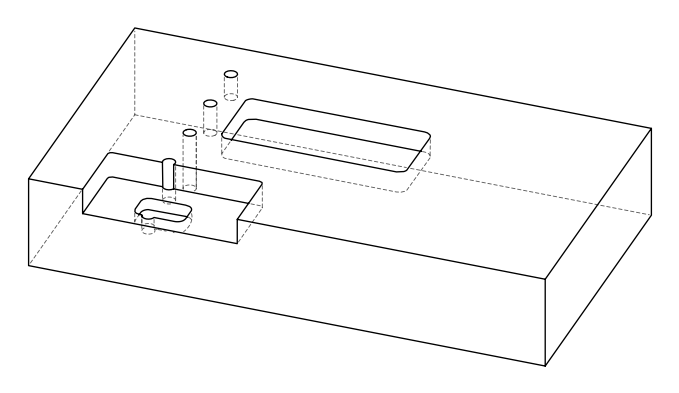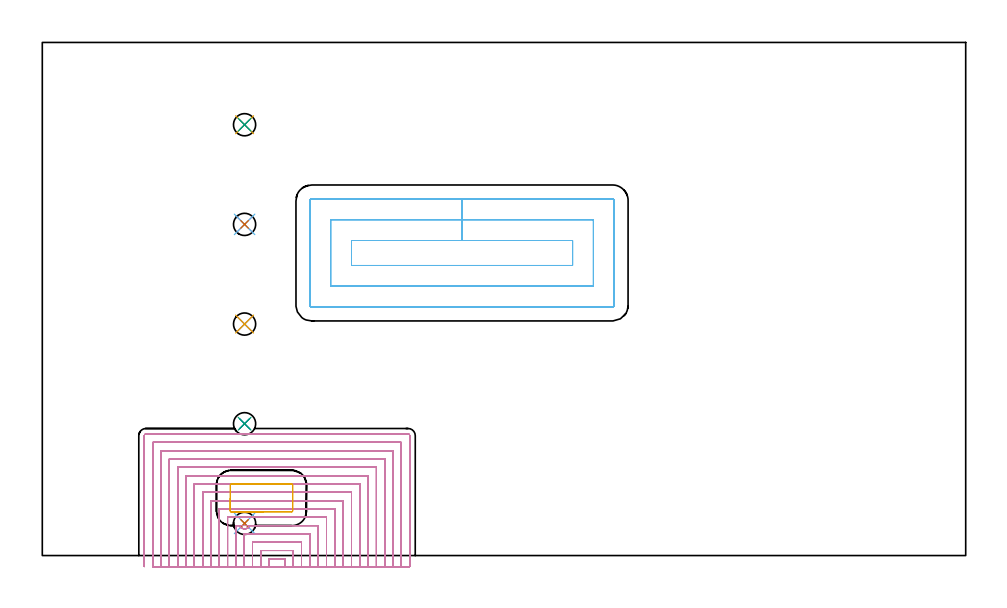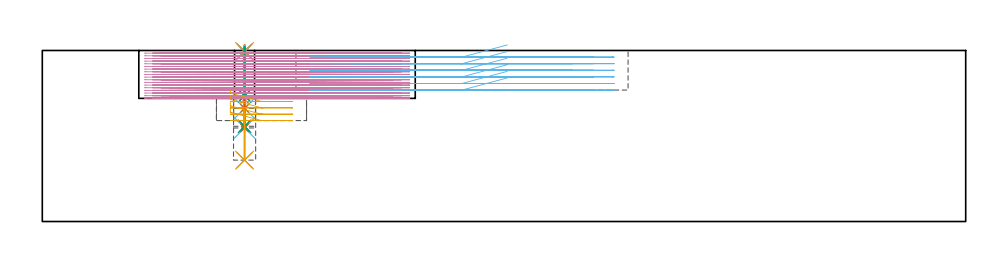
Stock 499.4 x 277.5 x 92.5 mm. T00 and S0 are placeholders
(PLAN: 18 operations, 12 tool changes, 189.7 min)
(1 SPOT_DRILL | STEP1POCKET | NXT0321_9005460120000 | 0.03 min | 2819 mm3)
(2 SPOT_DRILL_1 | STEP1POCKET_1 | NXT0321_9005460120000 | 0.03 min | 2 mm3)
(3 SPOT_DRILL_2 | STEP1POCKET_2 | NXT0321_9005460120000 | 0.03 min | 1 mm3)
(4 SPOT_DRILL_3 | STEP1POCKET_3 | NXT0321_9005460120000 | 0.03 min | 2 mm3)
(5 SPOT_DRILL_4 | STEP1POCKET_4 | NXT0321_9005460120000 | 0.03 min | 0 mm3)
(6 DRILL_BLIND_HOLE_INTO_CENTER | STEP1POCKET | UGT0301_198 | 0.08 min | 719 mm3)
(7 DRILL_TO_ENLARGE_BLIND_HOLE | STEP1POCKET | UGT0301_373 | 0.08 min | 1178 mm3)
(8 DRILL_BLIND_HOLE_INTO_CENTER_1 | STEP1POCKET_1 | UGT0301_198 | 0.17 min | 1912 mm3)
(9 DRILL_TO_ENLARGE_BLIND_HOLE_1 | STEP1POCKET_1 | UGT0301_373 | 0.17 min | 2702 mm3)
(10 DRILL_BLIND_HOLE_INTO_CENTER_2 | STEP1POCKET_2 | UGT0301_198 | 0.25 min | 2799 mm3)
(11 DRILL_TO_ENLARGE_BLIND_HOLE_2 | STEP1POCKET_2 | UGT0301_373 | 0.25 min | 3873 mm3)
(12 DRILL_BLIND_HOLE_INTO_CENTER_3 | STEP1POCKET_3 | UGT0301_198 | 0.13 min | 1442 mm3)
(13 DRILL_TO_ENLARGE_BLIND_HOLE_3 | STEP1POCKET_3 | UGT0301_373 | 0.13 min | 2080 mm3)
(14 DRILL_BLIND_HOLE_INTO_CENTER_4 | STEP1POCKET_4 | UGT0301_198 | 0.11 min | 1110 mm3)
(15 DRILL_TO_ENLARGE_BLIND_HOLE_4 | STEP1POCKET_4 | UGT0301_373 | 0.11 min | 1647 mm3)
(16 MILL_OPEN_POCKET | POCKET_OPEN | NXT0201_008 | Follow Part, ap 1.5, ae 75% | 173.19 min | 262287 mm3)
(17 MILL_RECTANGULAR_POCKET | POCKET_RECTANGULAR_STRAIGHT | UGT0201_133 | Follow Part, ap 3.75, ae 75% | 1.19 min | 15985 mm3)
(18 MILL_RECTANGULAR_POCKET_1 | POCKET_RECTANGULAR_STRAIGHT_1 | UGT0201_133 | Follow Part, ap 3.75, ae 75% | 13.72 min | 281291 mm3)
(TOOL NXT0321_9005460120000 | NC Spot Drill, 142deg, 12mm, Carbide, Uncoated | D12 PA142 FL30 Z2)
(TOOL UGT0301_198 | Twist Drill 7.9 mm | D7.9 PA118 FL73 Z2)
(TOOL UGT0301_373 | Twist Drill Flat Bottom 12 mm | D12 PA180 FL101 Z2)
(TOOL NXT0201_008 | ENDMILL 6mm [2P460-0600-NA 1630] | D6 FL26 Z6)
(TOOL UGT0201_133 | Carbide End Mill 15.0 | D15 FL30 Z4)
(OP 1 SPOT_DRILL)
G17 G21 G94 G90
T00 M6
G54
G17 G0 G90 X109.4 Y17.4 S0 M3
G43 Z102.5 H0
G94 G81 G98 Z66.075 F250. R69.6
G80
M5
M2
(OP 2 SPOT_DRILL_1)
G17 G21 G94 G90
T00 M6
G54
G17 G0 G90 X109.4 Y71.3 S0 M3
G43 Z102.5 H0
G94 G81 G98 Z91.975 F250. R95.5
G80
M5
M2
(OP 3 SPOT_DRILL_2)
G17 G21 G94 G90
T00 M6
G54
G17 G0 G90 X109.4 Y125.2 S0 M3
G43 Z102.5 H0
G94 G81 G98 Z91.975 F250. R95.5
G80
M5
M2
(OP 4 SPOT_DRILL_3)
G17 G21 G94 G90
T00 M6
G54
G17 G0 G90 X109.4 Y179.1 S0 M3
G43 Z102.5 H0
G94 G81 G98 Z91.975 F250. R95.5
G80
M5
M2
(OP 5 SPOT_DRILL_4)
G17 G21 G94 G90
T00 M6
G54
G17 G0 G90 X109.4 Y233. S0 M3
G43 Z102.5 H0
G94 G81 G98 Z91.975 F250. R95.5
G80
M5
M2
(OP 6 DRILL_BLIND_HOLE_INTO_CENTER)
G17 G21 G94 G90
T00 M6
G54
G17 G0 G90 X109.4 Y17.4 S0 M3
G43 Z102.5 H0
G94 G81 G98 Z50.6 F250. R68.6
G80
M5
M2
(OP 7 DRILL_TO_ENLARGE_BLIND_HOLE)
G17 G21 G94 G90
T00 M6
G54
G17 G0 G90 X109.4 Y17.4 S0 M3
G43 Z102.5 H0
G94 G81 G98 Z50.6 F250. R68.6
G80
M5
M2
(OP 8 DRILL_BLIND_HOLE_INTO_CENTER_1)
G17 G21 G94 G90
T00 M6
G54
G17 G0 G90 X109.4 Y71.3 S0 M3
G43 Z102.5 H0
G94 G81 G98 Z51.5 F250. R94.5
G80
M5
M2
(OP 9 DRILL_TO_ENLARGE_BLIND_HOLE_1)
G17 G21 G94 G90
T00 M6
G54
G17 G0 G90 X109.4 Y71.3 S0 M3
G43 Z102.5 H0
G94 G73 G98 Z51.5 F250. Q10.25 R94.5
G80
M5
M2
(OP 10 DRILL_BLIND_HOLE_INTO_CENTER_2)
G17 G21 G94 G90
T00 M6
G54
G17 G0 G90 X109.4 Y125.2 S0 M3
G43 Z102.5 H0
G94 G81 G98 Z33.2 F250. R94.5
G80
M5
M2
(OP 11 DRILL_TO_ENLARGE_BLIND_HOLE_2)
G17 G21 G94 G90
T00 M6
G54
G17 G0 G90 X109.4 Y125.2 S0 M3
G43 Z102.5 H0
G94 G73 G98 Z33.2 F250. Q11.86 R94.5
G80
M5
M2
(OP 12 DRILL_BLIND_HOLE_INTO_CENTER_3)
G17 G21 G94 G90
T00 M6
G54
G17 G0 G90 X109.4 Y179.1 S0 M3
G43 Z102.5 H0
G94 G81 G98 Z61.2 F250. R94.5
G80
M5
M2
(OP 13 DRILL_TO_ENLARGE_BLIND_HOLE_3)
G17 G21 G94 G90
T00 M6
G54
G17 G0 G90 X109.4 Y179.1 S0 M3
G43 Z102.5 H0
G94 G73 G98 Z61.2 F250. Q10.433 R94.5
G80
M5
M2
(OP 14 DRILL_BLIND_HOLE_INTO_CENTER_4)
G17 G21 G94 G90
T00 M6
G54
G17 G0 G90 X109.4 Y233. S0 M3
G43 Z102.5 H0
G94 G81 G98 Z68. F250. R94.5
G80
M5
M2
(OP 15 DRILL_TO_ENLARGE_BLIND_HOLE_4)
G17 G21 G94 G90
T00 M6
G54
G17 G0 G90 X109.4 Y233. S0 M3
G43 Z102.5 H0
G94 G81 G98 Z68. F250. R94.5
G80
M5
M2
(OP 16 MILL_OPEN_POCKET)
G17 G21 G94 G90
T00 M6
G54
G17 G0 G90 X131.2 Y-6. S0 M3
G43 Z102.5 H1
Z91.061
G94 G1 Y-3. F250.
Y-1.8 F500.
X122.7
Y-3.
Y-6. F250.
X135.7
Y-3.
Y2.7 F500.
X118.2
Y-3.
Y-6. F250.
X140.2
Y-3.
Y7.2 F500.
X113.7
Y-3.
Y-6. F250.
X144.7
Y-3.
Y11.7 F500.
X109.2
Y-3.
Y-6. F250.
X149.2
Y-3.
Y16.2 F500.
X104.7
Y-3.
Y-6. F250.
X153.7
Y-3.
Y20.7 F500.
X100.2
Y-3.
Y-6. F250.
X158.2
Y-3.
Y25.2 F500.
X95.7
Y-3.
Y-6. F250.
X162.7
Y-3.
Y29.7 F500.
X91.2
Y-3.
Y-6. F250.
X167.2
Y-3.
Y34.2 F500.
X86.7
Y-3.
Y-6. F250.
X171.7
Y-3.
Y38.7 F500.
X82.2
Y-3.
Y-6. F250.
X176.2
Y-3.
Y43.2 F500.
X77.7
Y-3.
Y-6. F250.
X180.7
Y-3.
Y47.7 F500.
X73.2
Y-3.
Y-6. F250.
X185.2
Y-3.
Y52.2 F500.
X68.7
Y-3.
Y-6. F250.
X189.7
Y-3.
Y56.7 F500.
X64.2
Y-3.
Y-6. F250.
X194.2
Y-3.
Y61.2 F500.
X59.7
Y-3.
Y-6. F250.
X198.7
Y-3.
Y64.9 F500.
G3 X197.9 Y65.7 R0.8
G1 X56.
G3 X55.2 Y64.9 R0.8
G1 Y-3.
Y-6. F250.
G0 X131.2 Z89.622
G1 Y-3.
Y-1.8 F500.
X122.7
Y-3.
Y-6. F250.
X135.7
Y-3.
Y2.7 F500.
X118.2
Y-3.
Y-6. F250.
X140.2
Y-3.
Y7.2 F500.
X113.7
Y-3.
Y-6. F250.
X144.7
Y-3.
Y11.7 F500.
X109.2
Y-3.
Y-6. F250.
X149.2
Y-3.
Y16.2 F500.
X112.13
X112.095 Y16.103
X111.784 Y15.591
X111.586 Y15.352
X111.35 Y15.126
X111.139 Y14.964
G2 X108.187 Y14.659 R3.034
G1 X107.519 Y15.067
X107.508 Y15.076
X107.046 Y15.545
X106.656 Y16.2
X104.7
Y-3.
Y-6. F250.
X153.7
Y-3.
Y20.7 F500.
X100.2
Y-3.
Y-6. F250.
X158.2
Y-3.
Y25.2 F500.
X95.7
Y-3.
Y-6. F250.
X162.7
Y-3.
Y29.7 F500.
X91.2
Y-3.
Y-6. F250.
X167.2
Y-3.
Y34.2 F500.
X86.7
Y-3.
Y-6. F250.
X171.7
Y-3.
Y38.7 F500.
X82.2
Y-3.
Y-6. F250.
X176.2
Y-3.
Y43.2 F500.
X77.7
Y-3.
Y-6. F250.
X180.7
Y-3.
Y47.7 F500.
X73.2
Y-3.
Y-6. F250.
X185.2
Y-3.
Y52.2 F500.
X68.7
Y-3.
Y-6. F250.
X189.7
Y-3.
Y56.7 F500.
X64.2
Y-3.
Y-6. F250.
X194.2
Y-3.
Y61.2 F500.
X59.7
Y-3.
Y-6. F250.
X198.7
Y-3.
Y64.9 F500.
G3 X197.9 Y65.7 R0.8
G1 X56.
G3 X55.2 Y64.9 R0.8
G1 Y-3.
Y-6. F250.
G0 X131.2 Z88.183
G1 Y-3.
Y-1.8 F500.
X122.7
Y-3.
Y-6. F250.
X135.7
Y-3.
Y2.7 F500.
X118.2
Y-3.
Y-6. F250.
X140.2
Y-3.
Y7.2 F500.
X113.7
Y-3.
Y-6. F250.
X144.7
Y-3.
Y11.7 F500.
X109.2
Y-3.
Y-6. F250.
X149.2
Y-3.
Y16.2 F500.
X112.13
X112.095 Y16.103
X111.784 Y15.591
X111.586 Y15.352
X111.35 Y15.126
X111.139 Y14.964
G2 X108.187 Y14.659 R3.034
G1 X107.519 Y15.067
X107.508 Y15.076
X107.046 Y15.545
X106.656 Y16.2
X104.7
Y-3.
Y-6. F250.
X153.7
Y-3.
Y20.7 F500.
X100.2
Y-3.
Y-6. F250.
X158.2
Y-3.
Y25.2 F500.
X95.7
Y-3.
Y-6. F250.
X162.7
Y-3.
Y29.7 F500.
X91.2
Y-3.
Y-6. F250.
X167.2
Y-3.
Y34.2 F500.
X86.7
Y-3.
Y-6. F250.
X171.7
Y-3.
Y38.7 F500.
X82.2
Y-3.
Y-6. F250.
X176.2
Y-3.
Y43.2 F500.
X77.7
Y-3.
Y-6. F250.
X180.7
Y-3.
Y47.7 F500.
X73.2
Y-3.
Y-6. F250.
X185.2
Y-3.
Y52.2 F500.
X68.7
Y-3.
Y-6. F250.
X189.7
Y-3.
Y56.7 F500.
X64.2
Y-3.
Y-6. F250.
X194.2
Y-3.
Y61.2 F500.
X59.7
Y-3.
Y-6. F250.
X198.7
Y-3.
Y64.9 F500.
G3 X197.9 Y65.7 R0.8
G1 X56.
G3 X55.2 Y64.9 R0.8
G1 Y-3.
Y-6. F250.
G0 X131.2 Z86.744
G1 Y-3.
Y-1.8 F500.
X122.7
Y-3.
Y-6. F250.
X135.7
Y-3.
Y2.7 F500.
X118.2
Y-3.
Y-6. F250.
X140.2
Y-3.
Y7.2 F500.
X113.7
Y-3.
Y-6. F250.
X144.7
Y-3.
Y11.7 F500.
X109.2
Y-3.
Y-6. F250.
X149.2
Y-3.
Y16.2 F500.
X112.13
X112.095 Y16.103
X111.784 Y15.591
X111.586 Y15.352
X111.35 Y15.126
X111.139 Y14.964
G2 X108.187 Y14.659 R3.034
G1 X107.519 Y15.067
X107.508 Y15.076
X107.046 Y15.545
X106.656 Y16.2
X104.7
Y-3.
Y-6. F250.
X153.7
Y-3.
Y20.7 F500.
X100.2
Y-3.
Y-6. F250.
X158.2
Y-3.
Y25.2 F500.
X95.7
Y-3.
Y-6. F250.
X162.7
Y-3.
Y29.7 F500.
X91.2
Y-3.
Y-6. F250.
X167.2
Y-3.
Y34.2 F500.
X86.7
Y-3.
Y-6. F250.
X171.7
Y-3.
Y38.7 F500.
X82.2
Y-3.
Y-6. F250.
X176.2
Y-3.
Y43.2 F500.
X77.7
Y-3.
Y-6. F250.
X180.7
Y-3.
Y47.7 F500.
X73.2
Y-3.
Y-6. F250.
X185.2
Y-3.
Y52.2 F500.
X68.7
Y-3.
Y-6. F250.
X189.7
Y-3.
Y56.7 F500.
X64.2
Y-3.
Y-6. F250.
X194.2
Y-3.
Y61.2 F500.
X59.7
Y-3.
Y-6. F250.
X198.7
Y-3.
Y64.9 F500.
G3 X197.9 Y65.7 R0.8
G1 X56.
G3 X55.2 Y64.9 R0.8
G1 Y-3.
Y-6. F250.
G0 X131.2 Z85.305
G1 Y-3.
Y-1.8 F500.
X122.7
Y-3.
Y-6. F250.
X135.7
Y-3.
Y2.7 F500.
X118.2
Y-3.
Y-6. F250.
X140.2
Y-3.
Y7.2 F500.
X113.7
Y-3.
Y-6. F250.
X144.7
Y-3.
Y11.7 F500.
X109.2
Y-3.
Y-6. F250.
X149.2
Y-3.
Y16.2 F500.
X112.13
X112.095 Y16.103
X111.784 Y15.591
X111.586 Y15.352
X111.35 Y15.126
X111.139 Y14.964
G2 X108.187 Y14.659 R3.034
G1 X107.519 Y15.067
X107.508 Y15.076
X107.046 Y15.545
X106.656 Y16.2
X104.7
Y-3.
Y-6. F250.
X153.7
Y-3.
Y20.7 F500.
X100.2
Y-3.
Y-6. F250.
X158.2
Y-3.
Y25.2 F500.
X95.7
Y-3.
Y-6. F250.
X162.7
Y-3.
Y29.7 F500.
X91.2
Y-3.
Y-6. F250.
X167.2
Y-3.
Y34.2 F500.
X86.7
Y-3.
Y-6. F250.
X171.7
Y-3.
Y38.7 F500.
X82.2
Y-3.
Y-6. F250.
X176.2
Y-3.
Y43.2 F500.
X77.7
Y-3.
Y-6. F250.
X180.7
Y-3.
Y47.7 F500.
X73.2
Y-3.
Y-6. F250.
X185.2
Y-3.
Y52.2 F500.
X68.7
Y-3.
Y-6. F250.
X189.7
Y-3.
Y56.7 F500.
X64.2
Y-3.
Y-6. F250.
X194.2
Y-3.
Y61.2 F500.
X59.7
Y-3.
Y-6. F250.
X198.7
Y-3.
Y64.9 F500.
G3 X197.9 Y65.7 R0.8
G1 X56.
G3 X55.2 Y64.9 R0.8
G1 Y-3.
Y-6. F250.
G0 X131.2 Z83.867
G1 Y-3.
Y-1.8 F500.
X122.7
Y-3.
Y-6. F250.
X135.7
Y-3.
Y2.7 F500.
X118.2
Y-3.
Y-6. F250.
X140.2
Y-3.
Y7.2 F500.
X113.7
Y-3.
Y-6. F250.
X144.7
Y-3.
Y11.7 F500.
X109.2
Y-3.
Y-6. F250.
X149.2
Y-3.
Y16.2 F500.
X112.13
X112.095 Y16.103
X111.784 Y15.591
X111.586 Y15.352
X111.35 Y15.126
X111.139 Y14.964
G2 X108.187 Y14.659 R3.034
G1 X107.519 Y15.067
X107.508 Y15.076
X107.046 Y15.545
X106.656 Y16.2
X104.7
Y-3.
Y-6. F250.
X153.7
Y-3.
Y20.7 F500.
X100.2
Y-3.
Y-6. F250.
X158.2
Y-3.
Y25.2 F500.
X95.7
Y-3.
Y-6. F250.
X162.7
Y-3.
Y29.7 F500.
X91.2
Y-3.
Y-6. F250.
X167.2
Y-3.
Y34.2 F500.
X86.7
Y-3.
Y-6. F250.
X171.7
Y-3.
Y38.7 F500.
X82.2
Y-3.
Y-6. F250.
X176.2
Y-3.
Y43.2 F500.
X77.7
Y-3.
Y-6. F250.
X180.7
Y-3.
Y47.7 F500.
X73.2
Y-3.
Y-6. F250.
X185.2
Y-3.
Y52.2 F500.
X68.7
Y-3.
Y-6. F250.
X189.7
Y-3.
Y56.7 F500.
X64.2
Y-3.
Y-6. F250.
X194.2
Y-3.
Y61.2 F500.
X59.7
Y-3.
Y-6. F250.
X198.7
Y-3.
Y64.9 F500.
G3 X197.9 Y65.7 R0.8
G1 X56.
G3 X55.2 Y64.9 R0.8
G1 Y-3.
Y-6. F250.
G0 X131.2 Z82.428
G1 Y-3.
Y-1.8 F500.
X122.7
Y-3.
Y-6. F250.
X135.7
Y-3.
Y2.7 F500.
X118.2
Y-3.
Y-6. F250.
X140.2
Y-3.
Y7.2 F500.
X113.7
Y-3.
Y-6. F250.
X144.7
Y-3.
Y11.7 F500.
X109.2
Y-3.
Y-6. F250.
X149.2
Y-3.
Y16.2 F500.
X112.13
X112.095 Y16.103
X111.784 Y15.591
X111.586 Y15.352
X111.35 Y15.126
X111.139 Y14.964
G2 X108.187 Y14.659 R3.034
G1 X107.519 Y15.067
X107.508 Y15.076
X107.046 Y15.545
X106.656 Y16.2
X104.7
Y-3.
Y-6. F250.
X153.7
Y-3.
Y20.7 F500.
X100.2
Y-3.
Y-6. F250.
X158.2
Y-3.
Y25.2 F500.
X95.7
Y-3.
Y-6. F250.
X162.7
Y-3.
Y29.7 F500.
X91.2
Y-3.
Y-6. F250.
X167.2
Y-3.
Y34.2 F500.
X86.7
Y-3.
Y-6. F250.
X171.7
Y-3.
Y38.7 F500.
X82.2
Y-3.
Y-6. F250.
X176.2
Y-3.
Y43.2 F500.
X77.7
Y-3.
Y-6. F250.
X180.7
Y-3.
Y47.7 F500.
X73.2
Y-3.
Y-6. F250.
X185.2
Y-3.
Y52.2 F500.
X68.7
Y-3.
Y-6. F250.
X189.7
Y-3.
Y56.7 F500.
X64.2
Y-3.
Y-6. F250.
X194.2
Y-3.
Y61.2 F500.
X59.7
Y-3.
Y-6. F250.
X198.7
Y-3.
Y64.9 F500.
G3 X197.9 Y65.7 R0.8
G1 X56.
G3 X55.2 Y64.9 R0.8
G1 Y-3.
Y-6. F250.
G0 X131.2 Z80.989
G1 Y-3.
Y-1.8 F500.
X122.7
Y-3.
Y-6. F250.
X135.7
Y-3.
Y2.7 F500.
X118.2
Y-3.
Y-6. F250.
X140.2
Y-3.
Y7.2 F500.
X113.7
Y-3.
Y-6. F250.
X144.7
Y-3.
Y11.7 F500.
X109.2
Y-3.
Y-6. F250.
X149.2
Y-3.
Y16.2 F500.
X112.13
X112.094 Y16.102
X111.784 Y15.591
X111.586 Y15.352
X111.35 Y15.126
X111.139 Y14.964
G2 X108.187 Y14.659 R3.034
G1 X107.519 Y15.067
X107.508 Y15.076
X107.046 Y15.545
X106.656 Y16.2
X104.7
Y-3.
Y-6. F250.
X153.7
Y-3.
Y20.7 F500.
X100.2
Y-3.
Y-6. F250.
X158.2
Y-3.
Y25.2 F500.
X95.7
Y-3.
Y-6. F250.
X162.7
Y-3.
Y29.7 F500.
X91.2
Y-3.
Y-6. F250.
X167.2
Y-3.
Y34.2 F500.
X86.7
Y-3.
Y-6. F250.
X171.7
Y-3.
Y38.7 F500.
X82.2
Y-3.
Y-6. F250.
X176.2
Y-3.
Y43.2 F500.
X77.7
Y-3.
Y-6. F250.
X180.7
Y-3.
Y47.7 F500.
X73.2
Y-3.
Y-6. F250.
X185.2
Y-3.
Y52.2 F500.
X68.7
Y-3.
Y-6. F250.
X189.7
Y-3.
Y56.7 F500.
X64.2
Y-3.
Y-6. F250.
X194.2
Y-3.
Y61.2 F500.
X59.7
Y-3.
Y-6. F250.
X198.7
Y-3.
Y64.9 F500.
G3 X197.9 Y65.7 R0.8
G1 X56.
G3 X55.2 Y64.9 R0.8
G1 Y-3.
Y-6. F250.
G0 X131.2 Z79.55
G1 Y-3.
Y-1.8 F500.
X122.7
Y-3.
Y-6. F250.
X135.7
Y-3.
Y2.7 F500.
X118.2
Y-3.
Y-6. F250.
X140.2
Y-3.
Y7.2 F500.
X113.7
Y-3.
Y-6. F250.
X144.7
Y-3.
Y11.7 F500.
X109.2
Y-3.
Y-6. F250.
X149.2
Y-3.
Y16.2 F500.
X112.13
X112.093 Y16.101
X111.784 Y15.591
X111.586 Y15.352
X111.35 Y15.126
X111.139 Y14.964
G2 X108.187 Y14.659 R3.034
G1 X107.519 Y15.067
X107.508 Y15.076
X107.046 Y15.545
X106.656 Y16.2
X104.7
Y-3.
Y-6. F250.
X153.7
Y-3.
Y20.7 F500.
X100.2
Y-3.
Y-6. F250.
X158.2
Y-3.
Y25.2 F500.
X95.7
Y-3.
Y-6. F250.
X162.7
Y-3.
Y29.7 F500.
X91.2
Y-3.
Y-6. F250.
X167.2
Y-3.
Y34.2 F500.
X86.7
Y-3.
Y-6. F250.
X171.7
Y-3.
Y38.7 F500.
X82.2
Y-3.
Y-6. F250.
X176.2
Y-3.
Y43.2 F500.
X77.7
Y-3.
Y-6. F250.
X180.7
Y-3.
Y47.7 F500.
X73.2
Y-3.
Y-6. F250.
X185.2
Y-3.
Y52.2 F500.
X68.7
Y-3.
Y-6. F250.
X189.7
Y-3.
Y56.7 F500.
X64.2
Y-3.
Y-6. F250.
X194.2
Y-3.
Y61.2 F500.
X59.7
Y-3.
Y-6. F250.
X198.7
Y-3.
Y64.9 F500.
G3 X197.9 Y65.7 R0.8
G1 X56.
G3 X55.2 Y64.9 R0.8
G1 Y-3.
Y-6. F250.
G0 X131.2 Z78.111
G1 Y-3.
Y-1.8 F500.
X122.7
Y-3.
Y-6. F250.
X135.7
Y-3.
Y2.7 F500.
X118.2
Y-3.
Y-6. F250.
X140.2
Y-3.
Y7.2 F500.
X113.7
Y-3.
Y-6. F250.
X144.7
Y-3.
Y11.7 F500.
X109.2
Y-3.
Y-6. F250.
X149.2
Y-3.
Y16.2 F500.
X112.13
X112.093 Y16.101
X111.784 Y15.591
X111.586 Y15.352
X111.35 Y15.126
X111.139 Y14.964
G2 X108.187 Y14.659 R3.034
G1 X107.519 Y15.067
X107.508 Y15.076
X107.046 Y15.545
X106.656 Y16.2
X104.7
Y-3.
Y-6. F250.
X153.7
Y-3.
Y20.7 F500.
X100.2
Y-3.
Y-6. F250.
X158.2
Y-3.
Y25.2 F500.
X95.7
Y-3.
Y-6. F250.
X162.7
Y-3.
Y29.7 F500.
X91.2
Y-3.
Y-6. F250.
X167.2
Y-3.
Y34.2 F500.
X86.7
Y-3.
Y-6. F250.
X171.7
Y-3.
Y38.7 F500.
X82.2
Y-3.
Y-6. F250.
X176.2
Y-3.
Y43.2 F500.
X77.7
Y-3.
Y-6. F250.
X180.7
Y-3.
Y47.7 F500.
X73.2
Y-3.
Y-6. F250.
X185.2
Y-3.
Y52.2 F500.
X68.7
Y-3.
Y-6. F250.
X189.7
Y-3.
Y56.7 F500.
X64.2
Y-3.
Y-6. F250.
X194.2
Y-3.
Y61.2 F500.
X59.7
Y-3.
Y-6. F250.
X198.7
Y-3.
Y64.9 F500.
G3 X197.9 Y65.7 R0.8
G1 X56.
G3 X55.2 Y64.9 R0.8
G1 Y-3.
Y-6. F250.
G0 X131.2 Z76.672
G1 Y-3.
Y-1.8 F500.
X122.7
Y-3.
Y-6. F250.
X135.7
Y-3.
Y2.7 F500.
X118.2
Y-3.
Y-6. F250.
X140.2
Y-3.
Y7.2 F500.
X113.7
Y-3.
Y-6. F250.
X144.7
Y-3.
Y11.7 F500.
X109.2
Y-3.
Y-6. F250.
X149.2
Y-3.
Y16.2 F500.
X112.13
X112.095 Y16.103
X111.784 Y15.591
X111.586 Y15.352
X111.35 Y15.126
X111.139 Y14.964
G2 X108.187 Y14.659 R3.034
G1 X107.519 Y15.067
X107.508 Y15.076
X107.046 Y15.545
X106.656 Y16.2
X104.7
Y-3.
Y-6. F250.
X153.7
Y-3.
Y20.7 F500.
X100.2
Y-3.
Y-6. F250.
X158.2
Y-3.
Y25.2 F500.
X95.7
Y-3.
Y-6. F250.
X162.7
Y-3.
Y29.7 F500.
X91.2
Y-3.
Y-6. F250.
X167.2
Y-3.
Y34.2 F500.
X86.7
Y-3.
Y-6. F250.
X171.7
Y-3.
Y38.7 F500.
X82.2
Y-3.
Y-6. F250.
X176.2
Y-3.
Y43.2 F500.
X77.7
Y-3.
Y-6. F250.
X180.7
Y-3.
Y47.7 F500.
X73.2
Y-3.
Y-6. F250.
X185.2
Y-3.
Y52.2 F500.
X68.7
Y-3.
Y-6. F250.
X189.7
Y-3.
Y56.7 F500.
X64.2
Y-3.
Y-6. F250.
X194.2
Y-3.
Y61.2 F500.
X59.7
Y-3.
Y-6. F250.
X198.7
Y-3.
Y64.9 F500.
G3 X197.9 Y65.7 R0.8
G1 X56.
G3 X55.2 Y64.9 R0.8
G1 Y-3.
Y-6. F250.
G0 X131.2 Z75.233
G1 Y-3.
Y-1.8 F500.
X122.7
Y-3.
Y-6. F250.
X135.7
Y-3.
Y2.7 F500.
X118.2
Y-3.
Y-6. F250.
X140.2
Y-3.
Y7.2 F500.
X113.7
Y-3.
Y-6. F250.
X144.7
Y-3.
Y11.7 F500.
X109.2
Y-3.
Y-6. F250.
X149.2
Y-3.
Y16.2 F500.
X112.13
X112.095 Y16.103
X111.784 Y15.591
X111.586 Y15.352
X111.35 Y15.126
X111.139 Y14.964
G2 X108.187 Y14.659 R3.034
G1 X107.519 Y15.067
X107.508 Y15.076
X107.046 Y15.545
X106.656 Y16.2
X104.7
Y-3.
Y-6. F250.
X153.7
Y-3.
Y20.7 F500.
X100.2
Y-3.
Y-6. F250.
X158.2
Y-3.
Y25.2 F500.
X95.7
Y-3.
Y-6. F250.
X162.7
Y-3.
Y29.7 F500.
X91.2
Y-3.
Y-6. F250.
X167.2
Y-3.
Y34.2 F500.
X86.7
Y-3.
Y-6. F250.
X171.7
Y-3.
Y38.7 F500.
X82.2
Y-3.
Y-6. F250.
X176.2
Y-3.
Y43.2 F500.
X77.7
Y-3.
Y-6. F250.
X180.7
Y-3.
Y47.7 F500.
X73.2
Y-3.
Y-6. F250.
X185.2
Y-3.
Y52.2 F500.
X68.7
Y-3.
Y-6. F250.
X189.7
Y-3.
Y56.7 F500.
X64.2
Y-3.
Y-6. F250.
X194.2
Y-3.
Y61.2 F500.
X59.7
Y-3.
Y-6. F250.
X198.7
Y-3.
Y64.9 F500.
G3 X197.9 Y65.7 R0.8
G1 X56.
G3 X55.2 Y64.9 R0.8
G1 Y-3.
Y-6. F250.
G0 X131.2 Z73.794
G1 Y-3.
Y-1.8 F500.
X122.7
Y-3.
Y-6. F250.
X135.7
Y-3.
Y2.7 F500.
X118.2
Y-3.
Y-6. F250.
X140.2
Y-3.
Y7.2 F500.
X113.7
Y-3.
Y-6. F250.
X144.7
Y-3.
Y11.7 F500.
X109.2
Y-3.
Y-6. F250.
X149.2
Y-3.
Y16.2 F500.
X112.13
X112.095 Y16.103
X111.784 Y15.591
X111.586 Y15.352
X111.35 Y15.126
X111.139 Y14.964
G2 X108.187 Y14.659 R3.034
G1 X107.519 Y15.067
X107.508 Y15.076
X107.046 Y15.545
X106.656 Y16.2
X104.7
Y-3.
Y-6. F250.
X153.7
Y-3.
Y20.7 F500.
X100.2
Y-3.
Y-6. F250.
X158.2
Y-3.
Y25.2 F500.
X95.7
Y-3.
Y-6. F250.
X162.7
Y-3.
Y29.7 F500.
X91.2
Y-3.
Y-6. F250.
X167.2
Y-3.
Y34.2 F500.
X86.7
Y-3.
Y-6. F250.
X171.7
Y-3.
Y38.7 F500.
X82.2
Y-3.
Y-6. F250.
X176.2
Y-3.
Y43.2 F500.
X77.7
Y-3.
Y-6. F250.
X180.7
Y-3.
Y47.7 F500.
X73.2
Y-3.
Y-6. F250.
X185.2
Y-3.
Y52.2 F500.
X68.7
Y-3.
Y-6. F250.
X189.7
Y-3.
Y56.7 F500.
X64.2
Y-3.
Y-6. F250.
X194.2
Y-3.
Y61.2 F500.
X59.7
Y-3.
Y-6. F250.
X198.7
Y-3.
Y64.9 F500.
G3 X197.9 Y65.7 R0.8
G1 X56.
G3 X55.2 Y64.9 R0.8
G1 Y-3.
Y-6. F250.
G0 X131.2 Z72.356
G1 Y-3.
Y-1.8 F500.
X122.7
Y-3.
Y-6. F250.
X135.7
Y-3.
Y2.7 F500.
X118.2
Y-3.
Y-6. F250.
X140.2
Y-3.
Y7.2 F500.
X113.7
Y-3.
Y-6. F250.
X144.7
Y-3.
Y11.7 F500.
X109.2
Y-3.
Y-6. F250.
X149.2
Y-3.
Y16.2 F500.
X112.13
X112.095 Y16.103
X111.784 Y15.591
X111.586 Y15.352
X111.35 Y15.126
X111.139 Y14.964
G2 X108.187 Y14.659 R3.034
G1 X107.519 Y15.067
X107.508 Y15.076
X107.046 Y15.545
X106.656 Y16.2
X104.7
Y-3.
Y-6. F250.
X153.7
Y-3.
Y20.7 F500.
X100.2
Y-3.
Y-6. F250.
X158.2
Y-3.
Y25.2 F500.
X95.7
Y-3.
Y-6. F250.
X162.7
Y-3.
Y29.7 F500.
X91.2
Y-3.
Y-6. F250.
X167.2
Y-3.
Y34.2 F500.
X86.7
Y-3.
Y-6. F250.
X171.7
Y-3.
Y38.7 F500.
X82.2
Y-3.
Y-6. F250.
X176.2
Y-3.
Y43.2 F500.
X77.7
Y-3.
Y-6. F250.
X180.7
Y-3.
Y47.7 F500.
X73.2
Y-3.
Y-6. F250.
X185.2
Y-3.
Y52.2 F500.
X68.7
Y-3.
Y-6. F250.
X189.7
Y-3.
Y56.7 F500.
X64.2
Y-3.
Y-6. F250.
X194.2
Y-3.
Y61.2 F500.
X59.7
Y-3.
Y-6. F250.
X198.7
Y-3.
Y64.9 F500.
G3 X197.9 Y65.7 R0.8
G1 X56.
G3 X55.2 Y64.9 R0.8
G1 Y-3.
Y-6. F250.
G0 X131.2 Z70.917
G1 Y-3.
Y-1.8 F500.
X122.7
Y-3.
Y-6. F250.
X135.7
Y-3.
Y2.7 F500.
X118.2
Y-3.
Y-6. F250.
X140.2
Y-3.
Y7.2 F500.
X113.7
Y-3.
Y-6. F250.
X144.7
Y-3.
Y11.7 F500.
X109.2
Y-3.
Y-6. F250.
X149.2
Y-3.
Y16.2 F500.
X112.13
X112.095 Y16.103
X111.784 Y15.591
X111.586 Y15.352
X111.35 Y15.126
X111.139 Y14.964
G2 X108.187 Y14.659 R3.034
G1 X107.519 Y15.067
X107.508 Y15.076
X107.046 Y15.545
X106.656 Y16.2
X104.7
Y-3.
Y-6. F250.
X153.7
Y-3.
Y20.7 F500.
X100.2
Y-3.
Y-6. F250.
X158.2
Y-3.
Y25.2 F500.
X95.7
Y-3.
Y-6. F250.
X162.7
Y-3.
Y29.7 F500.
X91.2
Y-3.
Y-6. F250.
X167.2
Y-3.
Y34.2 F500.
X86.7
Y-3.
Y-6. F250.
X171.7
Y-3.
Y38.7 F500.
X82.2
Y-3.
Y-6. F250.
X176.2
Y-3.
Y43.2 F500.
X77.7
Y-3.
Y-6. F250.
X180.7
Y-3.
Y47.7 F500.
X73.2
Y-3.
Y-6. F250.
X185.2
Y-3.
Y52.2 F500.
X68.7
Y-3.
Y-6. F250.
X189.7
Y-3.
Y56.7 F500.
X64.2
Y-3.
Y-6. F250.
X194.2
Y-3.
Y61.2 F500.
X59.7
Y-3.
Y-6. F250.
X198.7
Y-3.
Y64.9 F500.
G3 X197.9 Y65.7 R0.8
G1 X56.
G3 X55.2 Y64.9 R0.8
G1 Y-3.
Y-6. F250.
G0 X131.2 Z69.478
G1 Y-3.
Y-1.8 F500.
X122.7
Y-3.
Y-6. F250.
X135.7
Y-3.
Y2.7 F500.
X118.2
Y-3.
Y-6. F250.
X140.2
Y-3.
Y7.2 F500.
X113.7
Y-3.
Y-6. F250.
X144.7
Y-3.
Y11.7 F500.
X109.2
Y-3.
Y-6. F250.
X149.2
Y-3.
Y16.2 F500.
X112.13
X112.095 Y16.103
X111.784 Y15.591
X111.586 Y15.352
X111.35 Y15.126
X111.139 Y14.964
G2 X108.187 Y14.659 R3.034
G1 X107.519 Y15.067
X107.508 Y15.076
X107.046 Y15.545
X106.656 Y16.2
X104.7
Y-3.
Y-6. F250.
X153.7
Y-3.
Y20.7 F500.
X100.2
Y-3.
Y-6. F250.
X158.2
Y-3.
Y25.2 F500.
X95.7
Y-3.
Y-6. F250.
X162.7
Y-3.
Y29.7 F500.
X91.2
Y-3.
Y-6. F250.
X167.2
Y-3.
Y34.2 F500.
X86.7
Y-3.
Y-6. F250.
X171.7
Y-3.
Y38.7 F500.
X82.2
Y-3.
Y-6. F250.
X176.2
Y-3.
Y43.2 F500.
X77.7
Y-3.
Y-6. F250.
X180.7
Y-3.
Y47.7 F500.
X73.2
Y-3.
Y-6. F250.
X185.2
Y-3.
Y52.2 F500.
X68.7
Y-3.
Y-6. F250.
X189.7
Y-3.
Y56.7 F500.
X64.2
Y-3.
Y-6. F250.
X194.2
Y-3.
Y61.2 F500.
X59.7
Y-3.
Y-6. F250.
X198.7
Y-3.
Y64.9 F500.
G3 X197.9 Y65.7 R0.8
G1 X56.
G3 X55.2 Y64.9 R0.8
G1 Y-3.
Y-6. F250.
G0 X131.2 Z68.039
G1 Y-3.
Y-1.8 F500.
X122.7
Y-3.
Y-6. F250.
X135.7
Y-3.
Y2.7 F500.
X118.2
Y-3.
Y-6. F250.
X140.2
Y-3.
Y7.2 F500.
X113.7
Y-3.
Y-6. F250.
X144.7
Y-3.
Y11.7 F500.
X109.2
Y-3.
Y-6. F250.
X149.2
Y-3.
Y16.2 F500.
X112.13
X112.095 Y16.103
G2 X111.139 Y14.964 R2.897
X108.188 Y14.659 R3.034
G1 X107.517 Y15.069
X107.508 Y15.076
X107.046 Y15.545
X106.827 Y15.912
X106.656 Y16.2
X104.7
Y-3.
Y-6. F250.
X153.7
Y-3.
Y20.7 F500.
X100.2
Y-3.
Y-6. F250.
X158.2
Y-3.
Y25.2 F500.
X95.7
Y-3.
Y-6. F250.
X162.7
Y-3.
Y29.7 F500.
X91.2
Y-3.
Y-6. F250.
X167.2
Y-3.
Y34.2 F500.
X86.7
Y-3.
Y-6. F250.
X171.7
Y-3.
Y38.7 F500.
X82.2
Y-3.
Y-6. F250.
X176.2
Y-3.
Y43.2 F500.
X77.7
Y-3.
Y-6. F250.
X180.7
Y-3.
Y47.7 F500.
X73.2
Y-3.
Y-6. F250.
X185.2
Y-3.
Y52.2 F500.
X68.7
Y-3.
Y-6. F250.
X189.7
Y-3.
Y56.7 F500.
X64.2
Y-3.
Y-6. F250.
X194.2
Y-3.
Y61.2 F500.
X59.7
Y-3.
Y-6. F250.
X198.7
Y-3.
Y64.9 F500.
G3 X197.9 Y65.7 R0.8
G1 X56.
G3 X55.2 Y64.9 R0.8
G1 Y-3.
Y-6. F250.
G0 X131.2 Z66.6
G1 Y-3.
Y-1.8 F500.
X122.7
Y-3.
Y-6. F250.
X135.7
Y-3.
Y2.7 F500.
X118.2
Y-3.
Y-6. F250.
X140.2
Y-3.
Y7.2 F500.
X113.7
Y-3.
Y-6. F250.
X144.7
Y-3.
Y11.7 F500.
X109.2
Y-3.
Y-6. F250.
X149.2
Y-3.
Y16.2 F500.
X112.13
X112.095 Y16.103
G2 X111.139 Y14.964 R2.897
X108.188 Y14.659 R3.034
G1 X107.517 Y15.069
X107.508 Y15.076
X107.046 Y15.545
X106.827 Y15.912
X106.656 Y16.2
X104.7
Y-3.
Y-6. F250.
X153.7
Y-3.
Y20.7 F500.
X100.2
Y-3.
Y-6. F250.
X158.2
Y-3.
Y25.2 F500.
X95.7
Y-3.
Y-6. F250.
X162.7
Y-3.
Y29.7 F500.
X91.2
Y-3.
Y-6. F250.
X167.2
Y-3.
Y34.2 F500.
X86.7
Y-3.
Y-6. F250.
X171.7
Y-3.
Y38.7 F500.
X82.2
Y-3.
Y-6. F250.
X176.2
Y-3.
Y43.2 F500.
X77.7
Y-3.
Y-6. F250.
X180.7
Y-3.
Y47.7 F500.
X73.2
Y-3.
Y-6. F250.
X185.2
Y-3.
Y52.2 F500.
X68.7
Y-3.
Y-6. F250.
X189.7
Y-3.
Y56.7 F500.
X64.2
Y-3.
Y-6. F250.
X194.2
Y-3.
Y61.2 F500.
X59.7
Y-3.
Y-6. F250.
X198.7
Y-3.
Y64.9 F500.
G3 X197.9 Y65.7 R0.8
G1 X56.
G3 X55.2 Y64.9 R0.8
G1 Y-3.
Y-6. F250.
G0 Z102.5
M5
M2
(OP 17 MILL_RECTANGULAR_POCKET)
G17 G21 G94 G90
T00 M6
G54
G17 G0 G90 X101.7 Y31.073 S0 M3
G43 Z102.5 H0
Z71.382
G94 G1 Y24.1 Z69.513 F250.
Y24.037 Z69.496
X101.76 Y23.879 Z69.451
X101.879 Y23.76 Z69.406
X102.037 Y23.7 Z69.361
X118.55 Z64.936
X135. F500.
G3 X135.4 Y24.1 R0.4
G1 Y38.2
G3 X135. Y38.6 R0.4
G1 X102.1
G3 X101.7 Y38.2 R0.4
G1 Y24.1
G3 X102.1 Y23.7 R0.4
G1 X103.421
X118.55
X119.55
G0 X101.7 Y31.073 Z67.936
G1 Y24.1 Z66.068 F250.
Y24.037 Z66.051
X101.76 Y23.879 Z66.006
X101.879 Y23.76 Z65.961
X102.037 Y23.7 Z65.916
X118.55 Z61.491
X135. F500.
G3 X135.4 Y24.1 R0.4
G1 Y38.2
G3 X135. Y38.6 R0.4
G1 X102.1
G3 X101.7 Y38.2 R0.4
G1 Y24.1
G3 X102.1 Y23.7 R0.4
G1 X103.421
X118.55
X119.55
G0 X101.7 Y31.073 Z64.491
G1 Y24.1 Z62.623 F250.
Y24.037 Z62.606
X101.76 Y23.879 Z62.56
X101.879 Y23.76 Z62.515
X102.037 Y23.7 Z62.47
X118.55 Z58.045
X135. F500.
G3 X135.4 Y24.1 R0.4
G1 Y38.2
G3 X135. Y38.6 R0.4
G1 X102.1
G3 X101.7 Y38.2 R0.4
G1 Y24.1
G3 X102.1 Y23.7 R0.4
G1 X103.421
X118.55
X119.55
G0 X101.7 Y31.073 Z61.045
G1 Y24.1 Z59.177 F250.
Y24.037 Z59.16
X101.76 Y23.879 Z59.115
X101.879 Y23.76 Z59.07
X102.037 Y23.7 Z59.025
X118.55 Z54.6
X135. F500.
G3 X135.4 Y24.1 R0.4
G1 Y38.2
G3 X135. Y38.6 R0.4
G1 X102.1
G3 X101.7 Y38.2 R0.4
G1 Y24.1
G3 X102.1 Y23.7 R0.4
G1 X103.421
X118.55
X119.55
G0 Z102.5
M5
M2
(OP 18 MILL_RECTANGULAR_POCKET_1)
G17 G21 G94 G90
T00 M6
G54
G17 G0 G90 X251.507 Y170.4 S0 M3
G43 Z102.5 H0
Z95.5
G94 G1 X227. Z88.933 F250.
X167.2 F500.
Y156.9
X286.8
Y170.4
X227.
Y181.65
X155.95
Y145.65
X298.05
Y181.65
X227.
Y192.9
X145.6
G3 X144.7 Y192. R0.9
G1 Y135.3
G3 X145.6 Y134.4 R0.9
G1 X308.4
G3 X309.3 Y135.3 R0.9
G1 Y192.
G3 X308.4 Y192.9 R0.9
G1 X227.
X226.
G0 X251.507 Y170.4 Z91.933
G1 X227. Z85.367 F250.
X167.2 F500.
Y156.9
X286.8
Y170.4
X227.
Y181.65
X155.95
Y145.65
X298.05
Y181.65
X227.
Y192.9
X145.6
G3 X144.7 Y192. R0.9
G1 Y135.3
G3 X145.6 Y134.4 R0.9
G1 X308.4
G3 X309.3 Y135.3 R0.9
G1 Y192.
G3 X308.4 Y192.9 R0.9
G1 X227.
X226.
G0 X251.507 Y170.4 Z88.367
G1 X227. Z81.8 F250.
X167.2 F500.
Y156.9
X286.8
Y170.4
X227.
Y181.65
X155.95
Y145.65
X298.05
Y181.65
X227.
Y192.9
X145.6
G3 X144.7 Y192. R0.9
G1 Y135.3
G3 X145.6 Y134.4 R0.9
G1 X308.4
G3 X309.3 Y135.3 R0.9
G1 Y192.
G3 X308.4 Y192.9 R0.9
G1 X227.
X226.
G0 X251.507 Y170.4 Z84.8
G1 X227. Z78.233 F250.
X167.2 F500.
Y156.9
X286.8
Y170.4
X227.
Y181.65
X155.95
Y145.65
X298.05
Y181.65
X227.
Y192.9
X145.6
G3 X144.7 Y192. R0.9
G1 Y135.3
G3 X145.6 Y134.4 R0.9
G1 X308.4
G3 X309.3 Y135.3 R0.9
G1 Y192.
G3 X308.4 Y192.9 R0.9
G1 X227.
X226.
G0 X251.507 Y170.4 Z81.233
G1 X227. Z74.667 F250.
X167.2 F500.
Y156.9
X286.8
Y170.4
X227.
Y181.65
X155.95
Y145.65
X298.05
Y181.65
X227.
Y192.9
X145.6
G3 X144.7 Y192. R0.9
G1 Y135.3
G3 X145.6 Y134.4 R0.9
G1 X308.4
G3 X309.3 Y135.3 R0.9
G1 Y192.
G3 X308.4 Y192.9 R0.9
G1 X227.
X226.
G0 X251.507 Y170.4 Z77.667
G1 X227. Z71.1 F250.
X167.2 F500.
Y156.9
X286.8
Y170.4
X227.
Y181.65
X155.95
Y145.65
X298.05
Y181.65
X227.
Y192.9
X145.6
G3 X144.7 Y192. R0.9
G1 Y135.3
G3 X145.6 Y134.4 R0.9
G1 X308.4
G3 X309.3 Y135.3 R0.9
G1 Y192.
G3 X308.4 Y192.9 R0.9
G1 X227.
X226.
G0 Z102.5
M5
M2
